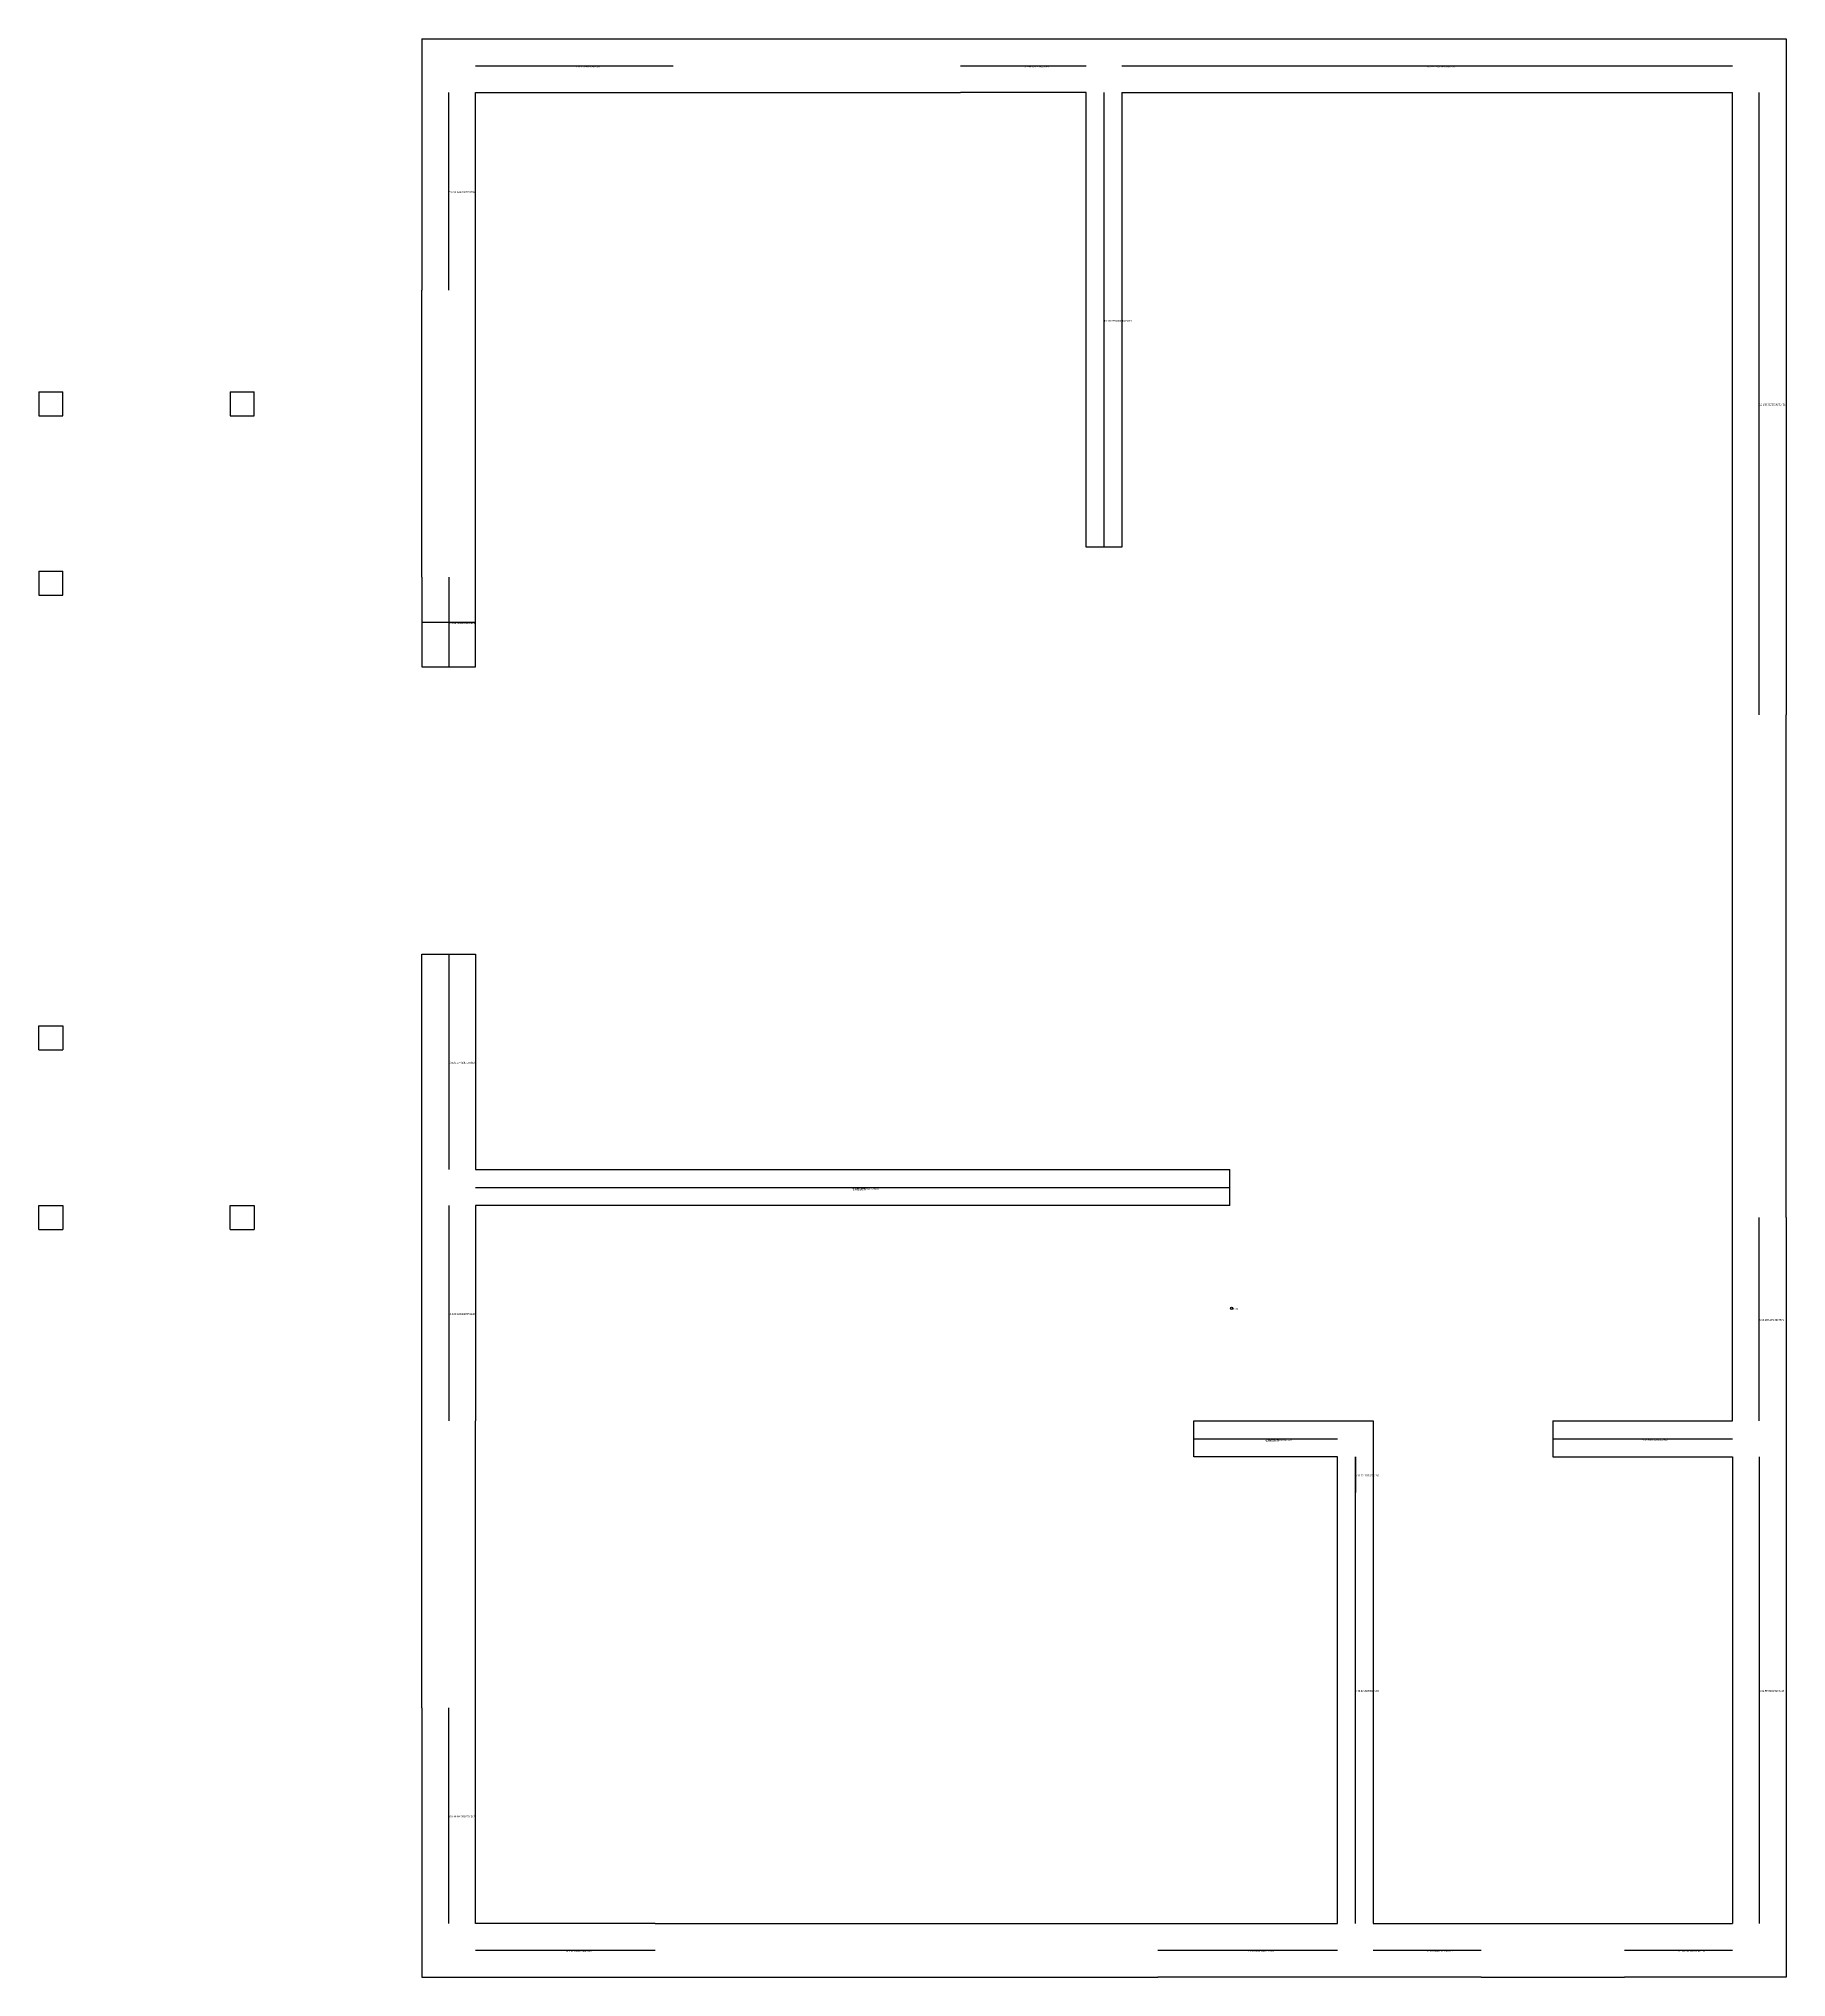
# Model space of a CAD drawing. Header units: metres. Extents: x 301 to 593, y 371 to 695.
import ezdxf

# ---------------------------------------------------------------- set-up
doc = ezdxf.new("R2010")
doc.units = ezdxf.units.M

msp = doc.modelspace()

# ---------------------------------------------------------------- linework, layer by layer
at = {"layer": 'centrelines'}
for p, q in [((374, 690.5), (407, 690.5)), ((455, 690.5), (476, 690.5)), ((482, 690.5), (584, 690.5)), ((369.5, 653), (369.5, 686)), ((479, 610), (479, 686)), ((588.5, 582), (588.5, 686)), ((369.5, 605), (369.5, 590)), ((365, 597.5), (374, 597.5)), ((369.5, 542), (369.5, 506)), ((374, 503), (500, 503)), ((369.5, 500), (369.5, 464)), ((588.5, 464), (588.5, 498)), ((494, 461), (518, 461)), ((554, 461), (584, 461)), ((521, 380), (521, 458)), ((521, 458), (521, 452)), ((588.5, 458), (588.5, 380)), ((369.5, 380), (369.5, 416)), ((374, 375.5), (404, 375.5)), ((488, 375.5), (518, 375.5)), ((524, 375.5), (542, 375.5)), ((566, 375.5), (584, 375.5))]:
    msp.add_line(p, q, dxfattribs=at)
at = {"layer": 'entity_location'}
msp.add_circle((500.33, 482.79), 0.2, dxfattribs=at)
at = {"layer": 'wall'}
for p, q in [((365, 695), (365, 653)), ((365, 695), (407, 695)), ((407, 695), (455, 695)), ((455, 695), (593, 695)), ((593, 695), (593, 582)), ((374, 653), (374, 686)), ((374, 686), (407, 686)), ((407, 686), (455, 686)), ((476, 686), (455, 686)), ((476, 610), (476, 686)), ((482, 686), (482, 610)), ((482, 686), (584, 686)), ((584, 582), (584, 686)), ((365, 605), (365, 653)), ((374, 605), (374, 653)), ((301, 636), (301, 632)), ((301, 636), (305, 636)), ((305, 632), (305, 636)), ((333, 636), (333, 632)), ((333, 636), (337, 636)), ((337, 632), (337, 636)), ((301, 632), (305, 632)), ((333, 632), (337, 632)), ((482, 610), (476, 610)), ((301, 606), (301, 602)), ((301, 606), (305, 606)), ((305, 602), (305, 606)), ((365, 605), (365, 590)), ((374, 590), (374, 605)), ((301, 602), (305, 602)), ((365, 590), (374, 590)), ((584, 498), (584, 582)), ((593, 498), (593, 582)), ((365, 464), (365, 542)), ((365, 542), (374, 542)), ((374, 542), (374, 506)), ((301, 526), (301, 530)), ((301, 530), (305, 530)), ((305, 530), (305, 526)), ((301, 526), (305, 526)), ((374, 506), (500, 506)), ((500, 500), (500, 506)), ((301, 496), (301, 500)), ((301, 500), (305, 500)), ((305, 500), (305, 496)), ((333, 496), (333, 500)), ((333, 500), (337, 500)), ((337, 500), (337, 496)), ((500, 500), (374, 500)), ((374, 500), (374, 464)), ((301, 496), (305, 496)), ((333, 496), (337, 496)), ((584, 464), (584, 498)), ((593, 498), (593, 371)), ((365, 416), (365, 464)), ((374, 416), (374, 464)), ((494, 458), (494, 464)), ((494, 464), (524, 464)), ((524, 464), (524, 452)), ((554, 464), (554, 458)), ((554, 464), (584, 464)), ((518, 458), (494, 458)), ((518, 380), (518, 458)), ((524, 458), (524, 380)), ((554, 458), (584, 458)), ((584, 458), (584, 380)), ((365, 416), (365, 371)), ((374, 380), (374, 416)), ((404, 380), (374, 380)), ((404, 380), (488, 380)), ((488, 380), (518, 380)), ((524, 380), (542, 380)), ((542, 380), (566, 380)), ((566, 380), (584, 380)), ((365, 371), (404, 371)), ((404, 371), (488, 371)), ((542, 371), (488, 371)), ((542, 371), (566, 371)), ((593, 371), (566, 371))]:
    msp.add_line(p, q, dxfattribs=at)

# ---------------------------------------------------------------- texts
at = {"layer": 'centrelines', "char_height": 0.3, "attachment_point": 1}
for s, insert in [('21 227.7194743437071', (390.5, 690.5)), ('19 209.1341239037301', (465.5, 690.5)), ('18 207.71360918187278', (533, 690.5)), ('20 214.6862367993769', (369.5, 669.5)), ('10 128.99006684838824', (479, 648)), ('12 132.72755062714515', (588.5, 634)), ('16 169.15160511849174', (369.5, 597.5)), ('17 170.64426335558116', (369.5, 597.5)), ('13 132.87730871600135', (369.5, 524)), ('0 20.216366651751883', (437, 503)), ('11 130.83389285792424', (369.5, 482)), ('5 88.16610714207576', (588.5, 481)), ('1 21.786390818127188', (506, 461)), ('4 57.91975380355938', (569, 461)), ('3 32.2715533279186', (521, 455)), ('2 32.2715533279186', (521, 419)), ('6 91.58399215134118', (588.5, 419)), ('15 146.89428007540124', (369.5, 398)), ('14 144.1894190568155', (389, 375.5)), ('7 107.28639081812719', (503, 375.5)), ('8 109.86561919927514', (533, 375.5)), ('9 125.78715070298118', (575, 375.5))]:
    msp.add_mtext(s, dxfattribs=dict(at, insert=insert))
at = {"layer": 'chosen_line', "color": 3, "char_height": 0.5, "attachment_point": 1}
for insert in [(437, 503), (506, 461)]:
    msp.add_mtext('chosen', dxfattribs=dict(at, insert=insert))
at = {"layer": 'debug', "insert": (500.33, 482.79), "char_height": 0.2, "attachment_point": 1}
msp.add_mtext('500, 482', dxfattribs=at)

doc.saveas('drawing.dxf')
